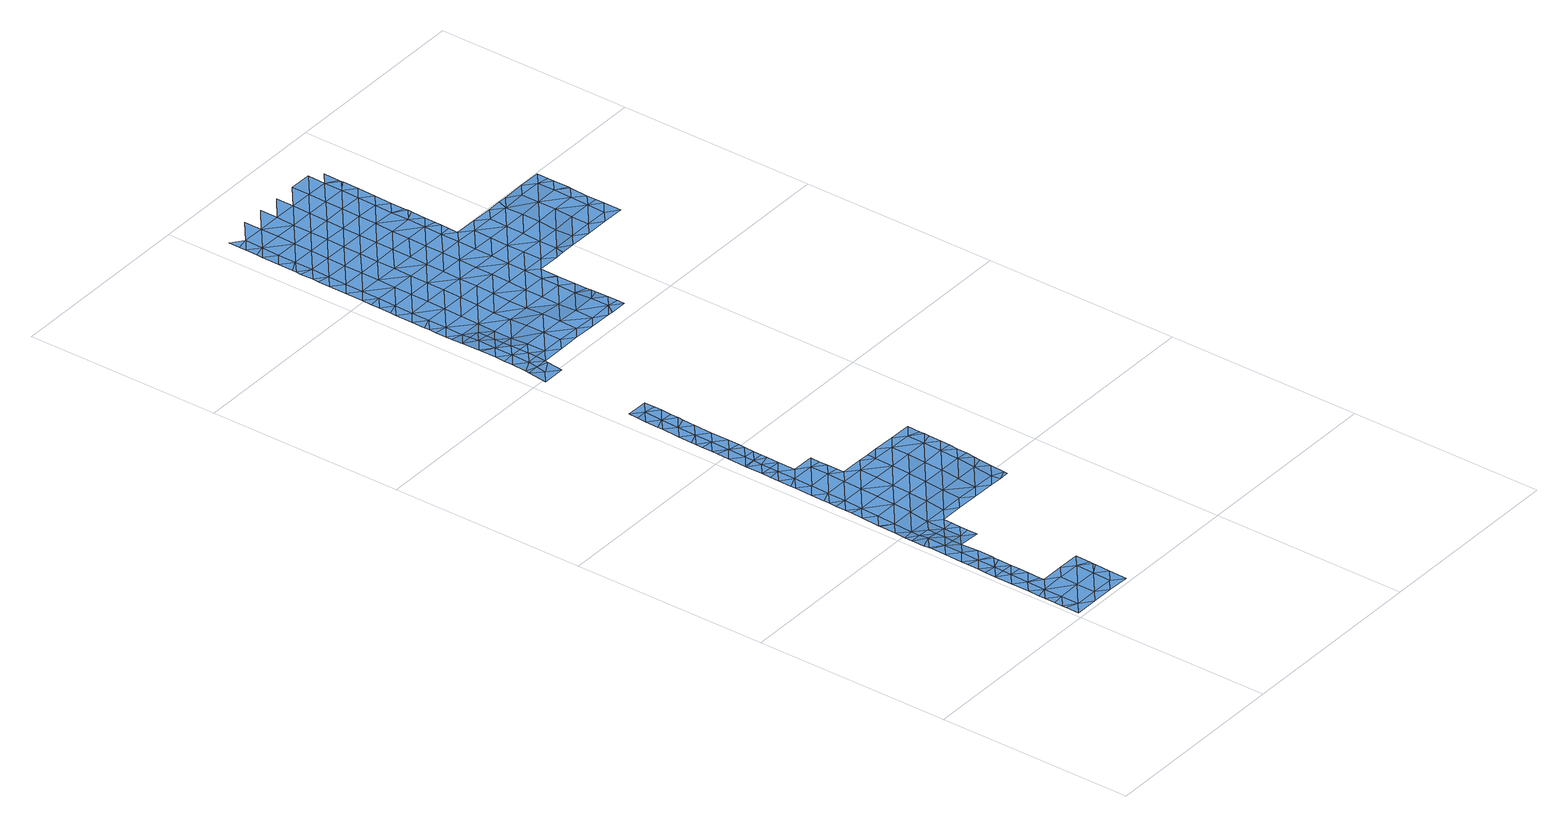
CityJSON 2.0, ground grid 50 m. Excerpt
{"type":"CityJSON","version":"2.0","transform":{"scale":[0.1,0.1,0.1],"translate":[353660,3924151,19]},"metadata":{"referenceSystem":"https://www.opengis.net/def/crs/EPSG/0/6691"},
"CityObjects":{
"waterbody1":{"type":"WaterBody","attributes":{"name":"8","class":"1140","function":"1","WaterBodyRiverFloodingRiskAttribute.description":"4","WaterBodyRiverFloodingRiskAttribute.rankOrg":"1","WaterBodyRiverFloodingRiskAttribute.adminType":"2","WaterBodyRiverFloodingRiskAttribute.scale":"L1"},"geometry":[{"type":"MultiSurface","lod":"1","boundaries":[[[0,1,2]],[[3,4,5]],[[6,7,5]],[[8,6,0]],[[0,9,1]],[[1,9,10]],[[2,1,11]],[[12,13,14]],[[12,15,13]],[[16,13,15]],[[6,8,7]],[[17,5,7]],[[5,17,3]],[[18,4,3]],[[4,18,19]],[[4,19,20]],[[16,7,8]],[[16,8,13]],[[13,8,0]],[[0,2,13]],[[13,2,14]],[[14,2,21]],[[21,2,22]],[[22,2,11]],[[22,11,23]],[[24,23,11]],[[1,24,11]],[[10,24,1]],[[25,9,0]],[[25,0,6]],[[26,5,4]],[[27,26,4]],[[20,27,4]],[[28,25,29]],[[25,28,30]],[[31,10,9]],[[31,9,32]],[[9,30,32]],[[30,9,25]],[[25,6,29]],[[29,6,33]],[[33,6,34]],[[34,6,5]],[[34,5,26]]]}]},
"waterbody2":{"type":"WaterBody","attributes":{"name":"8","class":"1140","function":"1","WaterBodyRiverFloodingRiskAttribute.description":"4","WaterBodyRiverFloodingRiskAttribute.rankOrg":"2","WaterBodyRiverFloodingRiskAttribute.adminType":"2","WaterBodyRiverFloodingRiskAttribute.scale":"L1"},"geometry":[{"type":"MultiSurface","lod":"1","boundaries":[[[35,36,37]],[[38,39,19]],[[39,38,40]],[[41,42,43]],[[44,42,41]],[[45,46,37]],[[36,35,47]],[[48,35,43]],[[39,40,41]],[[44,41,40]],[[47,35,48]],[[43,42,48]],[[49,50,45]],[[49,45,37]],[[49,37,36]],[[51,37,46]],[[20,19,39]],[[52,41,53]],[[53,41,43]],[[54,41,52]],[[54,39,41]],[[54,55,39]],[[37,51,56]],[[56,35,37]],[[57,35,56]],[[58,35,57]],[[35,58,43]],[[58,53,43]],[[55,27,39]],[[20,39,27]]]}]},
"waterbody3":{"type":"WaterBody","attributes":{"name":"8","class":"1140","function":"1","WaterBodyRiverFloodingRiskAttribute.description":"4","WaterBodyRiverFloodingRiskAttribute.rankOrg":"2","WaterBodyRiverFloodingRiskAttribute.adminType":"2","WaterBodyRiverFloodingRiskAttribute.scale":"L1"},"geometry":[{"type":"MultiSurface","lod":"1","boundaries":[[[59,60,61]],[[62,63,64]],[[63,59,64]],[[64,59,61]],[[65,61,66]],[[67,62,64]],[[61,65,64]],[[64,65,67]]]}]},
"waterbody4":{"type":"WaterBody","attributes":{"name":"8","class":"1140","function":"1","WaterBodyRiverFloodingRiskAttribute.description":"4","WaterBodyRiverFloodingRiskAttribute.rankOrg":"1","WaterBodyRiverFloodingRiskAttribute.adminType":"2","WaterBodyRiverFloodingRiskAttribute.scale":"L1"},"geometry":[{"type":"MultiSurface","lod":"1","boundaries":[[[68,69,70]],[[70,69,71]],[[71,69,72]],[[73,72,74]],[[75,76,77]],[[75,77,78]],[[75,78,68]],[[68,78,79]],[[68,79,69]],[[80,76,75]],[[81,76,80]],[[76,81,82]],[[83,82,81]],[[84,85,86]],[[87,85,84]],[[81,86,85]],[[86,75,88]],[[89,70,90]],[[91,92,63]],[[91,93,92]],[[92,93,94]],[[91,63,62]],[[95,92,94]],[[94,96,95]],[[97,96,94]],[[93,98,94]],[[45,50,99]],[[50,100,99]],[[101,100,50]],[[102,100,101]],[[103,100,102]],[[100,103,104]],[[103,105,104]],[[106,105,103]],[[106,107,105]],[[108,107,106]],[[109,107,108]],[[110,107,109]],[[110,111,107]],[[110,112,111]],[[113,114,115]],[[113,116,114]],[[116,113,48]],[[47,48,113]],[[47,113,36]],[[101,36,113]],[[49,36,101]],[[115,101,113]],[[117,101,115]],[[118,119,120]],[[110,119,118]],[[121,122,123]],[[124,123,122]],[[105,123,124]],[[123,105,125]],[[125,126,123]],[[126,125,111]],[[127,126,111]],[[128,126,127]],[[128,129,126]],[[129,121,126]],[[130,121,129]],[[131,127,111]],[[124,122,78]],[[123,126,121]],[[130,132,121]],[[118,112,110]],[[131,111,112]],[[107,111,125]],[[110,109,119]],[[133,108,106]],[[107,125,105]],[[133,106,103]],[[104,105,124]],[[104,124,77]],[[104,77,134]],[[104,134,100]],[[103,102,133]],[[101,117,102]],[[99,100,134]],[[99,134,135]],[[135,134,76]],[[136,45,99]],[[49,101,50]],[[136,46,45]],[[81,137,83]],[[76,82,135]],[[81,80,86]],[[75,86,80]],[[76,134,77]],[[77,124,78]],[[75,68,88]],[[78,122,79]],[[70,71,90]],[[72,69,74]],[[138,74,139]],[[74,138,73]],[[87,140,141]],[[140,87,142]],[[142,87,98]],[[143,98,87]],[[98,143,94]],[[143,97,94]],[[143,144,97]],[[143,145,144]],[[143,84,145]],[[145,84,146]],[[146,84,86]],[[147,81,85]],[[147,137,81]],[[148,147,85]],[[146,86,88]],[[68,146,88]],[[145,146,89]],[[89,146,70]],[[93,91,149]],[[150,149,91]],[[139,74,151]],[[62,67,91]],[[93,152,153]],[[93,153,98]],[[152,93,149]],[[150,91,67]],[[143,87,84]],[[153,142,98]],[[87,141,85]],[[148,85,141]],[[154,151,132]],[[139,151,154]],[[132,151,121]],[[122,121,151]],[[79,122,151]],[[155,99,135]],[[135,156,155]],[[155,136,99]],[[156,135,157]],[[157,135,82]],[[82,83,157]],[[69,79,151]],[[151,74,69]],[[70,146,68]]]}]},
"waterbody5":{"type":"WaterBody","attributes":{"name":"8","class":"1140","function":"1","WaterBodyRiverFloodingRiskAttribute.description":"4","WaterBodyRiverFloodingRiskAttribute.rankOrg":"1","WaterBodyRiverFloodingRiskAttribute.adminType":"2","WaterBodyRiverFloodingRiskAttribute.scale":"L1"},"geometry":[{"type":"MultiSurface","lod":"1","boundaries":[[[158,159,160]],[[159,161,162]],[[163,160,159]],[[164,165,166]],[[164,166,167]],[[168,161,159]],[[168,159,169]],[[61,170,158]],[[158,170,169]],[[159,158,169]],[[170,61,60]],[[171,167,172]],[[172,167,166]],[[166,165,173]],[[173,165,174]],[[173,174,175]],[[176,171,172]],[[158,160,66]],[[162,177,178]],[[162,161,177]],[[179,159,162]],[[163,159,179]],[[180,181,166]],[[173,182,166]],[[166,182,180]],[[183,184,178]],[[184,185,178]],[[186,162,185]],[[179,162,186]],[[185,162,178]],[[66,61,158]],[[175,187,173]],[[187,188,173]],[[188,182,173]],[[181,172,166]],[[183,172,181]],[[177,176,178]],[[178,176,172]],[[172,183,178]]]}]},
"waterbody6":{"type":"WaterBody","attributes":{"name":"8","class":"1140","function":"1","WaterBodyRiverFloodingRiskAttribute.description":"4","WaterBodyRiverFloodingRiskAttribute.rankOrg":"1","WaterBodyRiverFloodingRiskAttribute.adminType":"2","WaterBodyRiverFloodingRiskAttribute.scale":"L1"},"geometry":[{"type":"MultiSurface","lod":"1","boundaries":[[[189,190,191]],[[192,191,190]],[[189,191,193]],[[194,192,190]],[[195,194,190]],[[189,195,190]]]}]},
"waterbody7":{"type":"WaterBody","attributes":{"name":"8","class":"1140","function":"1","WaterBodyRiverFloodingRiskAttribute.description":"4","WaterBodyRiverFloodingRiskAttribute.rankOrg":"2","WaterBodyRiverFloodingRiskAttribute.adminType":"2","WaterBodyRiverFloodingRiskAttribute.scale":"L1"},"geometry":[{"type":"MultiSurface","lod":"1","boundaries":[[[196,197,198]],[[199,200,201]],[[202,197,203]],[[202,200,197]],[[204,201,200]],[[205,199,201]],[[205,206,199]],[[206,207,199]],[[196,208,197]],[[209,208,196]],[[189,208,209]],[[204,200,202]],[[189,193,208]],[[208,193,210]],[[203,197,211]],[[211,197,208]],[[209,195,189]],[[211,208,210]],[[212,197,200]],[[213,199,214]],[[215,200,213]],[[215,212,200]],[[207,214,199]],[[212,198,197]],[[199,213,200]]]}]},
"waterbody8":{"type":"WaterBody","attributes":{"name":"8","class":"1140","function":"1","WaterBodyRiverFloodingRiskAttribute.description":"4","WaterBodyRiverFloodingRiskAttribute.rankOrg":"1","WaterBodyRiverFloodingRiskAttribute.adminType":"2","WaterBodyRiverFloodingRiskAttribute.scale":"L1"},"geometry":[{"type":"MultiSurface","lod":"1","boundaries":[[[210,193,216]],[[217,214,218]],[[211,210,216]],[[219,217,218]],[[214,207,218]],[[219,220,221]],[[222,202,203]],[[193,223,216]],[[222,211,216]],[[203,211,222]],[[221,220,224]],[[219,218,220]],[[207,206,218]],[[225,226,224]],[[225,227,226]],[[228,202,222]],[[204,202,228]],[[201,204,228]],[[224,220,225]],[[206,229,218]],[[230,222,216]],[[218,229,220]],[[225,231,227]],[[232,206,205]],[[233,216,223]],[[227,231,234]],[[232,201,228]],[[205,201,232]],[[233,230,216]],[[234,235,236]],[[222,230,228]],[[232,229,206]],[[237,225,220]],[[231,235,234]],[[236,235,238]],[[239,237,220]],[[237,231,225]],[[240,241,238]],[[223,242,233]],[[230,243,228]],[[228,244,232]],[[220,229,239]],[[243,244,228]],[[244,229,232]],[[238,235,240]],[[245,241,240]],[[246,247,245]],[[237,248,231]],[[231,249,235]],[[246,245,240]],[[250,230,233]],[[251,252,247]],[[246,251,247]],[[233,242,250]],[[249,231,248]],[[253,246,240]],[[254,229,244]],[[230,255,243]],[[252,256,257]],[[251,256,252]],[[239,229,258]],[[240,235,253]],[[259,255,230]],[[258,229,254]],[[258,260,239]],[[259,230,250]],[[253,235,249]],[[261,257,256]],[[262,248,237]],[[242,263,250]],[[237,239,260]],[[246,264,251]],[[244,243,255]],[[265,261,266]],[[261,256,266]],[[244,267,254]],[[268,265,266]],[[269,270,268]],[[255,267,244]],[[266,269,268]],[[246,253,271]],[[251,272,256]],[[273,259,250]],[[263,273,250]],[[274,270,269]],[[275,258,254]],[[237,260,262]],[[276,253,249]],[[246,271,264]],[[277,266,256]],[[249,248,278]],[[279,274,269]],[[280,275,254]],[[278,248,262]],[[281,274,279]],[[282,255,259]],[[280,254,267]],[[283,284,281]],[[253,276,271]],[[251,264,272]],[[258,285,260]],[[286,269,266]],[[284,283,287]],[[288,282,259]],[[283,281,279]],[[288,259,273]],[[276,249,278]],[[263,289,273]],[[290,291,287]],[[292,264,271]],[[256,272,277]],[[260,293,262]],[[294,279,269]],[[283,290,287]],[[267,255,282]],[[285,258,275]],[[293,278,262]],[[295,292,271]],[[296,291,290]],[[295,271,276]],[[282,297,267]],[[267,298,280]],[[266,277,286]],[[264,299,272]],[[300,288,273]],[[289,300,273]],[[260,285,293]],[[283,279,294]],[[269,286,294]],[[301,300,289]],[[298,267,297]],[[275,280,298]],[[302,303,278]],[[304,282,288]],[[303,295,276]],[[300,305,288]],[[264,292,299]],[[298,306,275]],[[275,307,285]],[[308,286,277]],[[278,293,302]],[[276,278,303]],[[277,272,309]],[[305,304,288]],[[283,294,310]],[[290,283,311]],[[306,307,275]],[[307,293,285]],[[312,292,295]],[[272,299,309]],[[283,310,311]],[[286,313,294]],[[300,301,314]],[[315,312,295]],[[316,298,297]],[[314,317,300]],[[297,282,318]],[[277,309,308]],[[319,310,294]],[[295,303,315]],[[290,311,320]],[[300,321,305]],[[292,322,299]],[[318,282,304]],[[323,306,298]],[[300,317,321]],[[324,303,302]],[[319,311,310]],[[325,304,305]],[[321,326,305]],[[293,307,327]],[[286,308,313]],[[302,293,328]],[[328,324,302]],[[297,318,316]],[[329,307,306]],[[325,305,326]],[[293,327,328]],[[319,294,313]],[[330,315,303]],[[292,312,322]],[[331,308,309]],[[309,299,332]],[[304,333,318]],[[334,304,325]],[[323,329,306]],[[298,316,323]],[[332,299,322]],[[307,329,327]],[[304,334,333]],[[335,312,315]],[[333,336,318]],[[318,336,316]],[[311,319,337]],[[330,303,324]],[[327,338,328]],[[339,311,337]],[[309,332,331]],[[329,338,327]],[[312,340,322]],[[341,316,336]],[[313,308,342]],[[335,315,330]],[[323,316,343]],[[316,341,343]],[[308,331,342]],[[328,344,324]],[[345,337,319]],[[322,346,332]],[[319,313,347]],[[340,312,335]],[[323,348,329]],[[328,338,349]],[[313,342,347]],[[324,350,330]],[[351,348,323]],[[323,343,351]],[[344,350,324]],[[346,352,332]],[[328,349,344]],[[345,319,347]],[[345,353,337]],[[354,335,330]],[[322,340,346]],[[329,355,338]],[[331,332,352]],[[348,355,329]],[[350,354,330]],[[335,354,340]],[[343,356,351]],[[338,357,349]],[[342,331,358]],[[342,359,347]],[[331,352,358]],[[344,360,350]],[[356,361,351]],[[346,340,362]],[[338,355,357]],[[359,363,347]],[[342,358,359]],[[344,349,364]],[[340,354,362]],[[360,365,350]],[[346,366,352]],[[367,354,350]],[[345,347,363]],[[365,367,350]],[[368,361,356]],[[349,357,364]],[[363,369,345]],[[360,344,364]],[[348,351,370]],[[346,362,371]],[[372,362,354]],[[355,348,370]],[[373,354,367]],[[351,361,370]],[[372,354,373]],[[346,371,366]],[[374,361,368]],[[358,352,375]],[[376,360,364]],[[377,355,370]],[[362,372,378]],[[371,362,379]],[[352,366,375]],[[357,355,380]],[[362,378,379]],[[359,358,381]],[[380,355,377]],[[364,357,380]],[[382,371,379]],[[381,383,359]],[[384,361,374]],[[385,371,382]],[[366,371,385]],[[358,375,381]],[[386,369,363]],[[363,359,383]],[[387,375,366]],[[383,386,363]],[[376,364,388]],[[370,361,389]],[[364,380,388]],[[366,385,387]],[[387,390,375]],[[361,384,389]],[[391,380,377]],[[377,370,392]],[[381,375,390]],[[384,374,393]],[[394,376,388]],[[370,389,392]],[[395,381,390]],[[383,381,396]],[[396,397,383]],[[396,381,395]],[[391,377,392]],[[391,398,380]],[[399,384,393]],[[384,400,389]],[[401,383,397]],[[388,380,398]],[[399,400,384]],[[394,388,398]],[[398,402,394]],[[392,389,403]],[[399,393,404]],[[389,400,403]],[[391,405,398]],[[391,392,405]],[[406,402,398]],[[405,392,403]],[[399,407,400]],[[399,404,408]],[[398,409,406]],[[398,405,409]],[[407,399,408]],[[403,400,407]],[[408,404,410]],[[405,403,411]],[[412,406,409]],[[411,403,407]],[[405,413,409]],[[410,414,408]],[[408,414,407]],[[415,413,405]],[[415,405,411]],[[416,411,407]],[[417,416,407]],[[417,407,414]],[[412,409,413]],[[418,415,411]],[[416,418,411]],[[419,420,415]],[[419,415,418]],[[415,420,413]],[[421,412,413]],[[422,421,413]],[[422,413,420]]]}]}
},
"vertices":[
[93,78,17],[93,32,17],[150,77,16],[67,194,15],[39,218,15],[38,172,15],[37,125,15],[66,148,16],[94,124,17],[36,33,15],[64,9,16],[149,31,16],[179,108,17],[151,123,17],[179,100,17],[180,146,17],[123,147,17],[66,161,15],[67,216,15],[68,240,15],[39,241,15],[179,93,17],[178,54,16],[177,7,16],[121,8,16],[37,79,15],[10,195,15],[11,241,15],[8,76,15],[9,103,15],[8,56,15],[7,10,15],[8,45,15],[9,119,15],[10,149,15],
[42,403,16],[71,425,13],[43,449,16],[68,274,16],[40,264,16],[68,287,16],[41,310,16],[69,333,16],[41,356,16],[69,295,16],[43,472,14],[15,472,14],[70,402,13],[70,379,13],[71,448,13],[72,471,13],[14,439,15],[12,318,16],[13,334,16],[12,288,16],[11,269,15],[14,426,16],[14,418,16],[13,380,16],
[79,917,20],[79,934,20],[51,934,20],[50,888,20],[78,887,20],[50,911,20],[22,932,20],[22,935,20],[22,888,20],
[217,677,21],[274,722,21],[217,723,22],[246,746,22],[303,745,21],[360,744,21],[331,721,21],[159,632,19],[102,587,18],[158,586,18],[216,631,20],[273,676,21],[103,633,19],[46,634,18],[45,587,17],[17,611,17],[104,725,21],[47,680,19],[103,679,20],[47,726,20],[160,678,20],[190,747,21],[218,746,21],[50,865,20],[78,841,20],[49,819,20],[106,818,20],[134,840,20],[134,816,20],[134,794,20],[48,772,20],[44,495,13],[100,494,11],[100,448,10],[128,471,11],[157,493,11],[158,539,16],[214,538,15],[214,492,12],[270,491,11],[242,469,11],[298,468,11],[327,490,11],[328,537,14],[356,513,13],[99,402,10],[127,405,10],[127,424,10],[127,378,10],[128,448,10],[355,475,12],[332,467,11],[355,467,11],[329,629,20],[273,630,19],[272,584,18],[215,585,18],[271,538,15],[329,583,18],[357,559,16],[357,580,18],[357,605,19],[358,627,20],[356,543,15],[358,652,20],[185,470,12],[101,540,17],[44,541,16],[15,491,14],[18,640,18],[359,710,21],[359,698,21],[19,716,19],[19,703,19],[19,750,19],[105,771,21],[133,768,21],[133,748,21],[161,724,21],[18,657,18],[18,682,18],[21,842,20],[21,864,20],[330,675,21],[20,808,20],[20,796,20],[359,683,21],[16,519,15],[16,561,16],[16,565,16],
[51,957,20],[52,1003,21],[23,981,21],[81,1026,21],[53,1050,21],[24,1012,21],[83,1185,23],[84,1211,24],[55,1188,23],[83,1165,23],[80,997,21],[80,980,21],[79,956,20],[83,1152,22],[54,1142,22],[56,1234,24],[84,1229,24],[84,1257,24],[82,1118,22],[81,1072,21],[53,1096,21],[24,1027,21],[26,1176,23],[26,1166,23],[27,1212,23],[25,1119,22],[25,1085,21],[25,1073,21],[24,1054,21],[28,1258,24],[27,1233,24],
[61,1535,19],[60,1512,15],[89,1527,19],[88,1488,15],[89,1534,20],[31,1489,14],[32,1535,19],
[33,1582,22],[62,1604,22],[33,1602,22],[63,1697,22],[62,1650,22],[91,1673,19],[90,1627,21],[90,1604,21],[91,1650,20],[92,1696,19],[92,1719,19],[64,1720,20],[61,1558,22],[32,1544,20],[89,1558,22],[90,1581,21],[34,1628,22],[34,1674,22],[35,1720,20],[34,1668,22],
[118,1557,21],[36,1750,18],[64,1743,18],[36,1766,18],[65,1789,18],[36,1792,18],[118,1603,21],[146,1533,22],[37,1813,18],[65,1835,18],[37,1825,18],[37,1859,18],[119,1649,17],[121,1742,16],[175,1602,22],[66,1881,18],[120,1696,16],[174,1556,22],[38,1905,18],[67,1928,18],[38,1919,18],[122,1834,18],[39,1951,18],[121,1788,18],[68,1974,18],[39,1972,18],[202,1533,22],[176,1649,20],[177,1695,17],[40,1998,18],[68,2020,18],[40,2044,18],[123,1881,18],[124,1927,18],[231,1555,21],[69,2066,18],[41,2090,18],[124,1973,18],[177,1741,16],[233,1648,20],[70,2113,18],[42,2119,18],[178,1787,18],[232,1601,21],[179,1833,18],[42,2136,18],[180,1880,18],[259,1532,20],[126,2065,18],[42,2168,18],[71,2159,18],[233,1694,18],[43,2182,18],[71,2205,18],[43,2191,18],[125,2019,18],[127,2112,17],[288,1554,19],[43,2229,18],[235,1786,18],[181,1972,18],[127,2158,18],[180,1926,18],[72,2251,18],[234,1740,16],[44,2275,18],[289,1647,16],[73,2297,18],[44,2290,18],[236,1832,18],[128,2204,18],[45,2321,18],[289,1600,19],[316,1531,20],[74,2344,19],[45,2338,18],[183,2065,18],[236,1879,18],[129,2250,18],[182,2018,18],[46,2367,18],[290,1693,16],[291,1739,16],[183,2111,18],[345,1553,21],[329,1530,20],[237,1925,18],[238,1971,18],[346,1646,16],[345,1600,21],[292,1785,18],[292,1832,18],[185,2203,18],[184,2157,18],[130,2297,18],[130,2343,18],[239,2064,19],[186,2249,18],[373,1530,21],[239,2017,18],[348,1738,16],[373,1548,21],[347,1692,16],[186,2296,18],[131,2389,18],[373,1576,21],[240,2110,19],[348,1784,18],[295,1970,18],[374,1622,19],[374,1608,19],[293,1878,18],[294,1924,18],[349,1831,18],[295,2016,18],[242,2202,18],[241,2156,18],[375,1668,16],[374,1634,18],[296,2063,18],[376,1715,16],[187,2342,19],[350,1877,18],[188,2388,19],[297,2109,18],[376,1718,16],[242,2248,18],[376,1761,17],[351,1969,18],[244,2341,19],[298,2155,19],[243,2295,19],[406,1830,17],[351,1923,18],[352,2016,18],[405,1784,18],[298,2201,19],[245,2387,19],[353,2062,18],[407,1876,16],[433,1760,17],[407,1922,17],[299,2248,19],[300,2294,19],[380,1992,18],[462,1783,17],[354,2108,19],[301,2340,19],[408,1968,18],[380,2017,18],[355,2200,18],[381,2038,18],[454,1760,18],[301,2386,19],[462,1829,16],[354,2154,18],[382,2084,18],[381,2055,18],[490,1759,19],[356,2247,18],[437,1991,17],[463,1875,17],[382,2120,19],[382,2131,19],[464,1921,17],[357,2293,19],[382,2140,19],[357,2339,19],[518,1782,19],[383,2177,18],[358,2385,19],[384,2223,18],[465,1967,17],[519,1828,16],[385,2269,19],[521,1920,18],[520,1874,19],[546,1758,20],[493,1990,17],[385,2310,19],[385,2315,19],[385,2322,19],[521,1967,17],[575,1781,20],[576,1827,19],[386,2362,19],[529,1990,18],[577,1873,21],[603,1757,21],[577,1919,21],[550,1989,18],[633,1826,21],[632,1780,21],[578,1966,20],[660,1756,21],[633,1872,22],[607,1988,21],[635,1965,21],[661,1802,21],[634,1918,23],[661,1849,21],[661,1825,21],[662,1895,23],[662,1900,23],[663,1941,22],[664,1987,21],[663,1958,22]
]}
